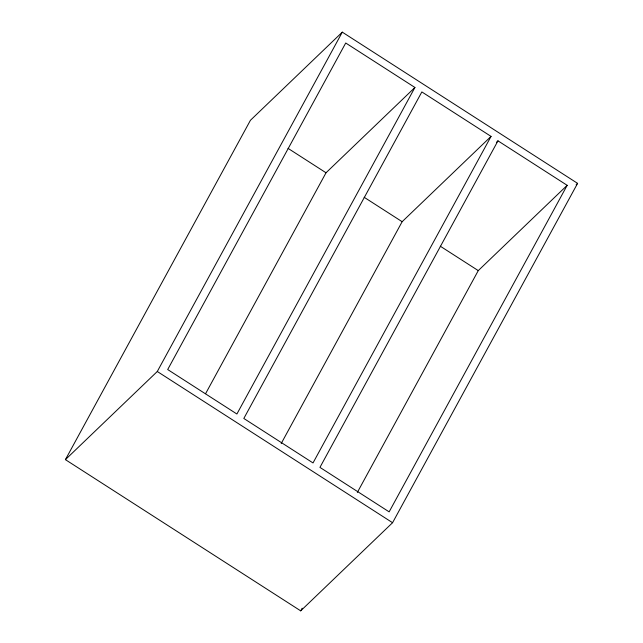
<?xml version="1.0" encoding="UTF-8"?>
<svg xmlns="http://www.w3.org/2000/svg" width="643" height="643" viewBox="0 0 643 643"><rect width="100%" height="100%" fill="white"/><g stroke="black" fill="none" stroke-linecap="round" stroke-linejoin="round"><path stroke-width="0.96" d="M65.409 459.641L250.432 120.289L342.301 32.15L577.591 183.359L392.568 522.711L300.699 610.85L65.409 459.641L157.286 371.493L342.301 32.15M205.575 393.693L326.025 172.774L414.928 87.472L345.725 43.001L167.694 369.54L236.897 414.012L414.928 87.472M281.216 443.493L402.148 221.698L491.051 136.396L421.848 91.925L243.818 418.464L313.02 462.936L491.051 136.396M497.971 140.841L319.941 467.381L389.144 511.86L567.174 185.321L497.971 140.841L496.525 142.232M357.339 492.417L478.271 270.615L567.174 185.321M300.699 610.85L302.146 608.206M576.144 184.75L577.591 183.359M288.048 148.364L326.025 172.774M364.171 197.288L402.148 221.698M440.294 246.213L478.271 270.615M157.286 371.493L392.568 522.711"/></g></svg>
